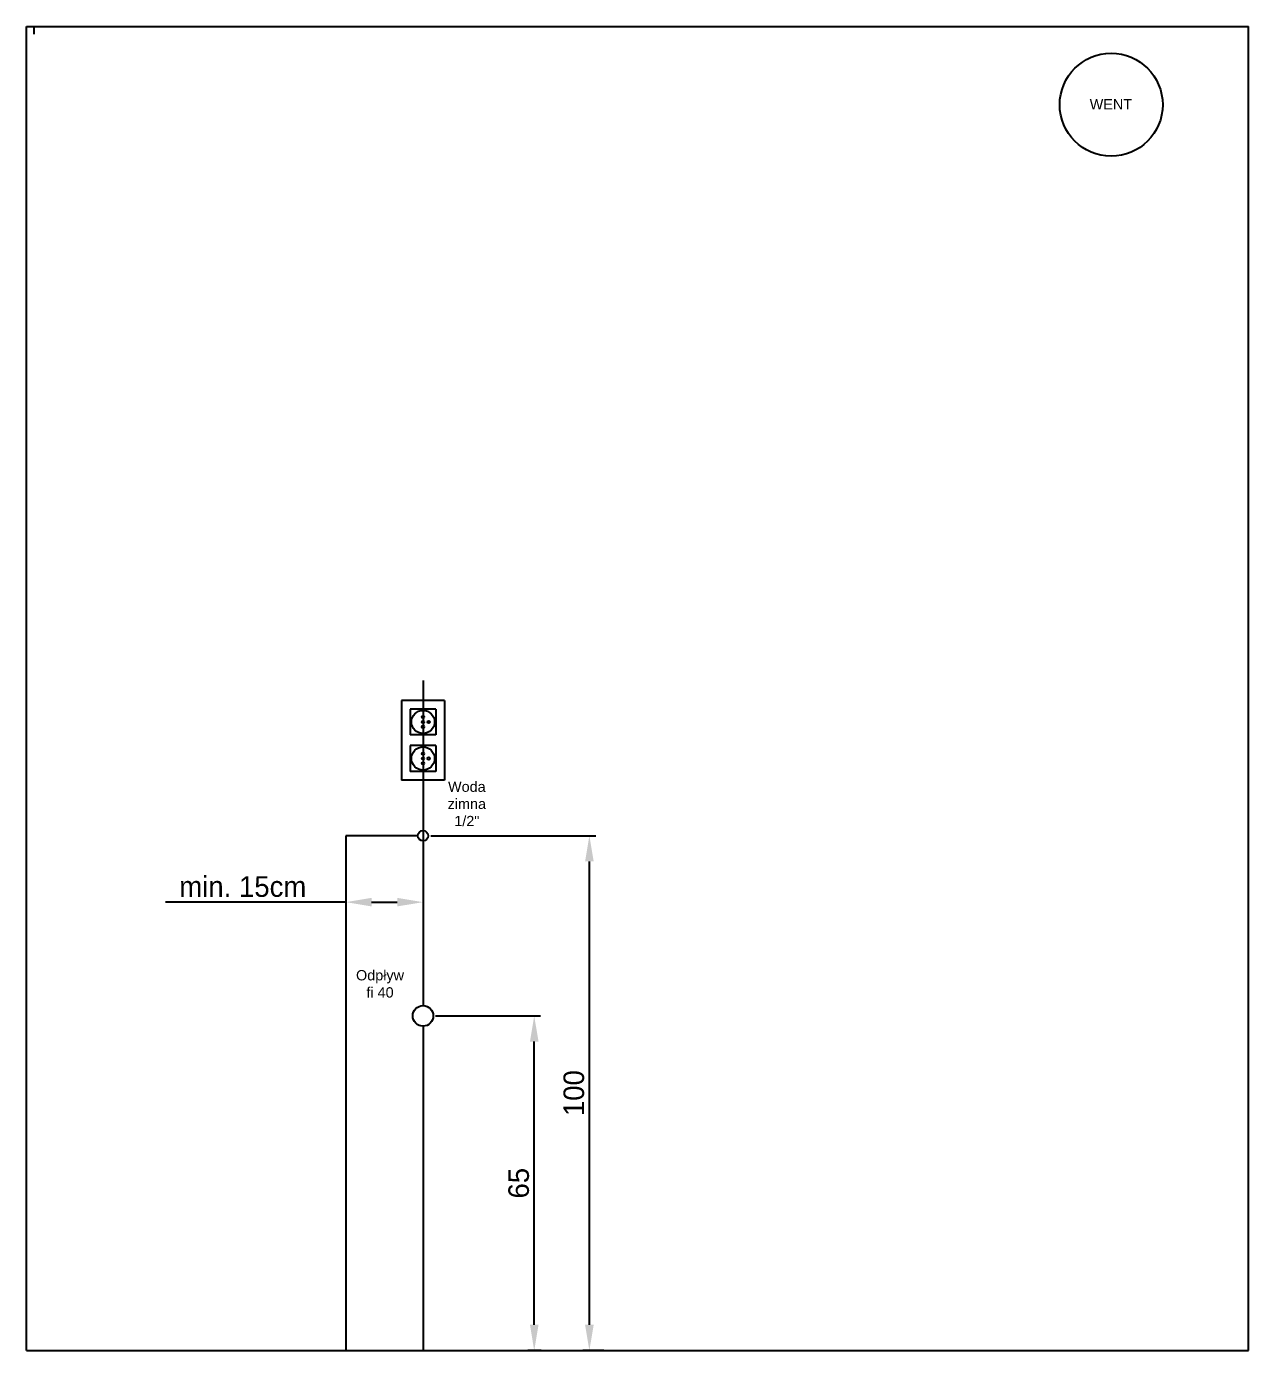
# Model space of a CAD drawing. Header units: millimetres. Extents: x 976 to 9349, y -1578 to 2211.
# Drawn here: x 3048.8 to 3286.1, y 1164.2 to 1421.4 of the extents above; entities that cross this region are included whole.
import ezdxf
from ezdxf.lldxf.tags import DXFTag

# ---------------------------------------------------------------- set-up
doc = ezdxf.new("R2010")
doc.units = ezdxf.units.MM
for name, color, linetype in [('Elektryka - obudowy', 174, 'Continuous'), ('GK - rama', 170, 'Continuous'), ('Meble', 42, 'Continuous'), ('Płytki', 254, 'Continuous'), ('Wbudowane', 175, 'Continuous'), ('Ściany', 7, 'Continuous')]:
    doc.layers.add(name, color=color, linetype=linetype)
tags = doc.linetypes.add('03B018', pattern=[5.4, 2.16, -3.24]).pattern_tags.tags
tags[6:7] = [DXFTag(74, 4), DXFTag(75, 0), DXFTag(340, '0'), DXFTag(46, 1.0), DXFTag(50, 0.0), DXFTag(44, 0.0), DXFTag(45, 0.0)]
tags[4:5] = [DXFTag(74, 4), DXFTag(75, 0), DXFTag(340, '0'), DXFTag(46, 1.0), DXFTag(50, 0.0), DXFTag(44, 0.0), DXFTag(45, 0.0)]
doc.dimstyles.new('ISO-25', dxfattribs={"dimtxt": 4, "dimasz": 5, "dimexe": 1.25, "dimexo": 0.625, "dimgap": 1, "dimtad": 1, "dimtxsty": 'Standard', "dimcen": 2.5, "dimadec": 0, "dimazin": 0, "dimtfac": 1, "dimtmove": 0, "dimatfit": 3, "dimfxl": 1, "dimarcsym": 0})

# ---------------------------------------------------------------- blocks, each defined once
blk = doc.blocks.new('Z$W@#22483')
for p, q in [((0, 0), (0, 257.2)), ((0, 257.2), (237.3, 257.2)), ((237.3, 0), (237.3, 257.2)), ((0, 0), (237.3, 0))]:
    blk.add_line(p, q)
blk = doc.blocks.new('Z$W@#29424')
h = blk.add_hatch(color=256)
h.paths.add_polyline_path([(1.54, 2.25, 1), (1.06, 2.25, 1)])
h.paths.add_polyline_path([(3.44, 2.25, 1), (2.96, 2.25, 1)])
for centre, radius in [((2.25, 2.25), 2.25), ((2.25, 3.37), 0.24), ((1.3, 2.25), 0.24), ((3.2, 2.25), 0.24)]:
    blk.add_circle(centre, radius)
blk = doc.blocks.new('Z$W@#2313')
for p, q in [((0, 8.4), (15.5, 8.4)), ((0, 8.4), (0, 0)), ((15.5, 8.4), (15.5, 0)), ((1.7, 6.7), (1.7, 1.7)), ((1.7, 6.7), (6.7, 6.7)), ((6.7, 6.7), (6.7, 1.7)), ((8.8, 6.7), (8.8, 1.7)), ((8.8, 6.7), (13.8, 6.7)), ((13.8, 6.7), (13.8, 1.7)), ((4, 4.18), (4.4, 4.22)), ((4.18, 4.4), (4.22, 4)), ((11.1, 4.18), (11.5, 4.22)), ((11.28, 4.4), (11.32, 4)), ((0, 0), (15.5, 0)), ((1.7, 1.7), (6.7, 1.7)), ((8.8, 1.7), (13.8, 1.7))]:
    blk.add_line(p, q)
for centre in [(4.2, 4.2), (11.3, 4.2)]:
    blk.add_circle(centre, 0.2)
for p in [(1.95, 1.95), (9.05, 1.95)]:
    blk.add_blockref('Z$W@#29424', p)
blk = doc.blocks.new('*D487')
at = {"layer": 'Defpoints', "color": 0}
for p in [(3127.53, 1229.22), (3147.35, 1229.22), (3149.32, 1164.22)]:
    blk.add_point(p, dxfattribs=at)
at = {"layer": 'Płytki', "color": 0, "lineweight": -2}
for p, q in [((3128.15, 1229.22), (3148.6, 1229.22)), ((3147.35, 1169.22), (3147.35, 1224.22)), ((3148.7, 1164.22), (3146.1, 1164.22))]:
    blk.add_line(p, q, dxfattribs=at)
at = {"layer": 'Płytki', "color": 0}
for points in [[(3148.19, 1224.22), (3146.52, 1224.22), (3147.35, 1229.22)], [(3146.52, 1169.22), (3148.19, 1169.22), (3147.35, 1164.22)]]:
    blk.add_solid(points, dxfattribs=at)
at = {"layer": 'Płytki', "color": 0, "insert": (3144.35, 1196.72), "char_height": 4, "attachment_point": 5, "rotation": 90}
blk.add_mtext('65', dxfattribs=at)
blk = doc.blocks.new('*D489')
at = {"layer": 'Defpoints', "color": 0}
for p in [(3126.63, 1264.22), (3158.06, 1264.22), (3161.5, 1164.22)]:
    blk.add_point(p, dxfattribs=at)
at = {"layer": 'Płytki', "color": 0, "lineweight": -2}
for p, q in [((3127.26, 1264.22), (3159.31, 1264.22)), ((3158.06, 1169.22), (3158.06, 1259.22)), ((3160.88, 1164.22), (3156.81, 1164.22))]:
    blk.add_line(p, q, dxfattribs=at)
at = {"layer": 'Płytki', "color": 0}
for points in [[(3158.9, 1259.22), (3157.23, 1259.22), (3158.06, 1264.22)], [(3157.23, 1169.22), (3158.9, 1169.22), (3158.06, 1164.22)]]:
    blk.add_solid(points, dxfattribs=at)
at = {"layer": 'Płytki', "color": 0, "insert": (3155.06, 1214.22), "char_height": 4, "attachment_point": 5, "rotation": 90}
blk.add_mtext('100', dxfattribs=at)
blk = doc.blocks.new('*D493')
at = {"layer": 'Defpoints', "color": 0}
for p in [(3125.76, 1255.88), (3110.76, 1254.47), (3125.76, 1251.32)]:
    blk.add_point(p, dxfattribs=at)
at = {"layer": 'Płytki', "color": 0, "lineweight": -2}
for p, q in [((3125.76, 1255.25), (3125.76, 1250.07)), ((3110.76, 1253.85), (3110.76, 1250.07)), ((3110.76, 1251.32), (3075.76, 1251.32)), ((3115.76, 1251.32), (3120.76, 1251.32))]:
    blk.add_line(p, q, dxfattribs=at)
at = {"layer": 'Płytki', "color": 0}
for points in [[(3115.76, 1252.15), (3115.76, 1250.49), (3110.76, 1251.32)], [(3120.76, 1250.49), (3120.76, 1252.15), (3125.76, 1251.32)]]:
    blk.add_solid(points, dxfattribs=at)
at = {"layer": 'Płytki', "color": 0, "insert": (3090.76, 1254.32), "char_height": 4, "attachment_point": 5}
blk.add_mtext('min. 15cm', dxfattribs=at)

msp = doc.modelspace()

# ---------------------------------------------------------------- linework, layer by layer
at = {"layer": 'GK - rama'}
for p, q in [((3124.755, 1264.221), (3110.755, 1264.221)), ((3110.755, 1264.221), (3110.755, 1164.221))]:
    msp.add_line(p, q, dxfattribs=at)
msp.add_circle((3125.755, 1264.221), 1, dxfattribs=at)
at = {"layer": 'Meble'}
for p, q in [((3050.255, 1419.921), (3050.255, 1421.421)), ((3125.755, 1227.221), (3125.755, 1164.221))]:
    msp.add_line(p, q, dxfattribs=at)
msp.add_circle((3125.755, 1229.221), 2, dxfattribs=at)
at = {"layer": 'Płytki'}
msp.add_line((3050.255, 1421.421), (3284.555, 1421.421), dxfattribs=at)
at = {"layer": 'Płytki', "linetype": '03B018'}
msp.add_line((3125.755, 1294.379), (3125.755, 1231.221), dxfattribs=at)
at = {"layer": 'Wbudowane'}
msp.add_circle((3259.394, 1406.221), 10, dxfattribs=at)

# ---------------------------------------------------------------- block references
at = {"layer": 'Elektryka - obudowy', "rotation": -90.00000000000001}
msp.add_blockref('Z$W@#2313', (3121.555, 1290.521), dxfattribs=at)
at = {"layer": 'Ściany'}
msp.add_blockref('Z$W@#22483', (3048.755, 1164.221), dxfattribs=at)

# ---------------------------------------------------------------- texts
at = {"layer": 'GK - rama', "insert": (3134.265, 1270.399), "char_height": 2, "width": 8.21683, "attachment_point": 5}
msp.add_mtext('{\\fArial|b0|i0|c238|p0;Woda zimna\\P1/2"}', dxfattribs=at)
at = {"layer": 'Meble', "insert": (3117.406, 1235.44), "char_height": 2, "width": 8.21683, "attachment_point": 5}
msp.add_mtext('{\\fArial|b0|i0|c238|p0;Odpływ\\Pfi 40}', dxfattribs=at)
at = {"layer": 'Wbudowane', "insert": (3259.334, 1406.306), "char_height": 2, "width": 16.29637, "attachment_point": 5}
msp.add_mtext('{\\fArial|b0|i0|c238|p0;WENT}', dxfattribs=at)

# ---------------------------------------------------------------- dimensions: what is measured, and where the dimension line sits
at = {"layer": 'Płytki'}
for base, p1, p2, picture, middle in [((3158.064, 1264.221), (3161.501, 1164.221), (3126.634, 1264.221), '*D489', (3155.064, 1214.221)), ((3147.355, 1229.221), (3149.324, 1164.221), (3127.527, 1229.221), '*D487', (3144.355, 1196.721))]:
    dim = msp.add_linear_dim(base=base, p1=p1, p2=p2, angle=90, dimstyle='ISO-25', dxfattribs=at)
    dim.commit()
    dim.dimension.update_dxf_attribs({"geometry": picture, "text_midpoint": middle})
dim = msp.add_linear_dim(base=(3125.755, 1251.32), p1=(3110.755, 1254.475), p2=(3125.755, 1255.877), text='min. 15cm', dimstyle='ISO-25', dxfattribs=at)
dim.commit()
dim.dimension.update_dxf_attribs({"geometry": '*D493', "text_midpoint": (3090.755, 1251.32), "dimtype": 160})

doc.saveas('drawing.dxf')
